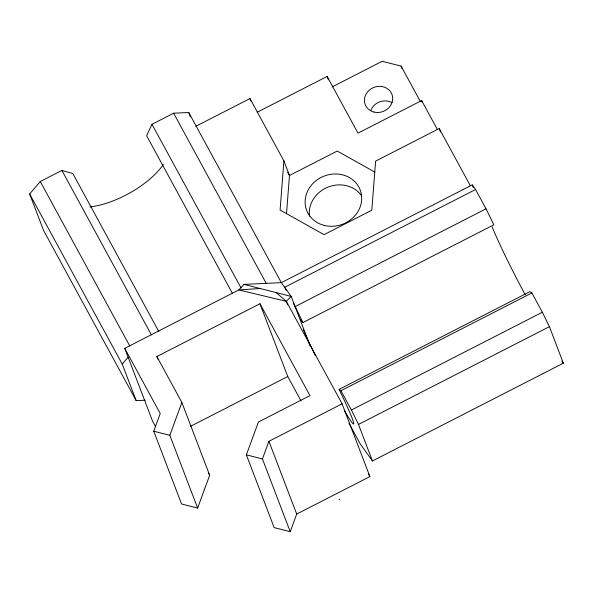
<?xml version="1.0" encoding="UTF-8"?>
<svg xmlns="http://www.w3.org/2000/svg" width="593" height="593" viewBox="0 0 593 593"><rect width="100%" height="100%" fill="white"/><g stroke="black" fill="none" stroke-linecap="round" stroke-linejoin="round"><path stroke-width="0.89" d="M195.935 126.227L249.964 98.557L283.914 160.94L280.096 210.033L324.037 234.665L371.796 210.211L375.621 161.118L439.22 128.54L470.345 185.742M286.501 213.68L289.473 175.498L283.914 160.94M276.227 292.623L286.323 301.34L342.094 403.826L268.911 441.303L296.7 514.072L290.229 531.713L274.159 527.614L246.369 454.838L258.415 422.016L309.961 395.62L259.964 303.749L156.871 356.541L181.873 402.477L209.663 475.252L197.617 508.075L181.554 503.976L153.757 431.2L160.236 413.558L124.745 348.343L238.809 289.925L243.953 284.388L281.334 282.646L472.243 184.875L475.564 189.515L486.052 208.803L493.828 224.799L302.919 322.57L300.577 319.701L300.243 320.116M197.617 508.075L169.828 435.299L181.873 402.477M290.229 531.713L262.44 458.938L268.911 441.303M310.154 346.075L291.207 296.448L281.334 282.646L188.744 112.514L173.63 113.211L151.993 124.293L146.627 135.738L232.597 293.72M339.1 499.677L339.478 499.158M145.278 400.231L136.19 400.653L43.6 230.521L29.65 193.985L40.265 181.51L61.902 170.428L72.828 173.534L158.805 331.517M136.19 400.653L122.24 364.124L128.14 357.194M260.09 288.509L238.809 289.925L286.323 301.34L291.207 296.448L243.953 284.388M257.169 112.27L327.128 76.445L357.994 133.151L421.63 100.565L437.352 129.452M332.124 86.934L382.211 61.287L401.113 66.112L420.511 101.759M475.564 189.515L284.647 287.286L286.36 290.422M293.187 302.971L295.144 306.566L486.052 208.803M190.39 426.382L287.753 376.518L259.964 303.749M344.355 410.571A58.707 3.069 62.9 0 0 339.092 389.364L530.009 291.6L531.854 292.957L542.343 312.237L549.4 326.661L563.35 363.19L372.441 460.961L360.04 443.564L348.988 423.254M339.092 389.364L340.938 390.72L531.854 292.957M340.938 390.72L351.434 410.008L542.343 312.237M372.441 460.961L358.491 424.425L549.4 326.661M296.7 514.072L369.884 476.594L342.094 403.826M153.757 431.2L169.828 435.299M246.369 454.838L262.44 458.938M374.783 172.089L337.232 151.037L289.473 175.498L287.709 172.259M561.801 361.018L563.35 363.19M173.63 113.211L266.22 283.35M368.557 474.155L369.884 476.594M151.993 124.293L241.054 287.953M287.753 376.518L301.029 400.912M61.902 170.428L151.408 334.897M208.343 472.836L209.663 475.252M40.265 181.51L129.771 345.978M29.65 193.985L122.24 364.124M155.596 426.752L152.534 421.112L124.745 348.343M351.434 410.008L358.491 424.425M295.144 306.566L302.919 322.57M303.32 329.508L308.886 342.094A58.707 3.069 62.9 0 0 314.26 353.391M472.243 184.875L473.221 187.447M439.22 128.54L440.525 131.965M421.63 100.565L422.275 102.241M401.113 66.112L402.091 68.677M327.128 76.445L328.411 79.803M249.964 98.557L250.943 101.129M286.323 301.34L287.627 304.765M188.744 112.514L190.375 116.791M156.871 356.541L157.849 359.113M309.509 216.104A28.634 25.781 -20.9 0 1 328.226 187.017A28.634 25.781 -20.9 0 1 361.708 195.853M370.744 110.565A14.321 12.89 -20.9 0 1 392.047 102.656M525.272 294.884A58.707 3.069 62.9 0 1 492.212 226.8M163.364 164.491A58.707 25.366 -28.6 0 1 89.891 206.95M315.417 355.756A58.707 3.069 62.9 0 1 314.675 354.243M324.141 225.392A28.634 25.781 -20.9 0 0 361.196 193.407A28.634 25.781 -20.9 0 0 314.905 181.591A28.634 25.781 -20.9 0 0 324.141 225.392M373.916 112.047A14.321 12.89 -20.9 0 0 392.44 96.059A14.321 12.89 -20.9 0 0 369.291 90.151A14.321 12.89 -20.9 0 0 373.916 112.047"/></g></svg>
